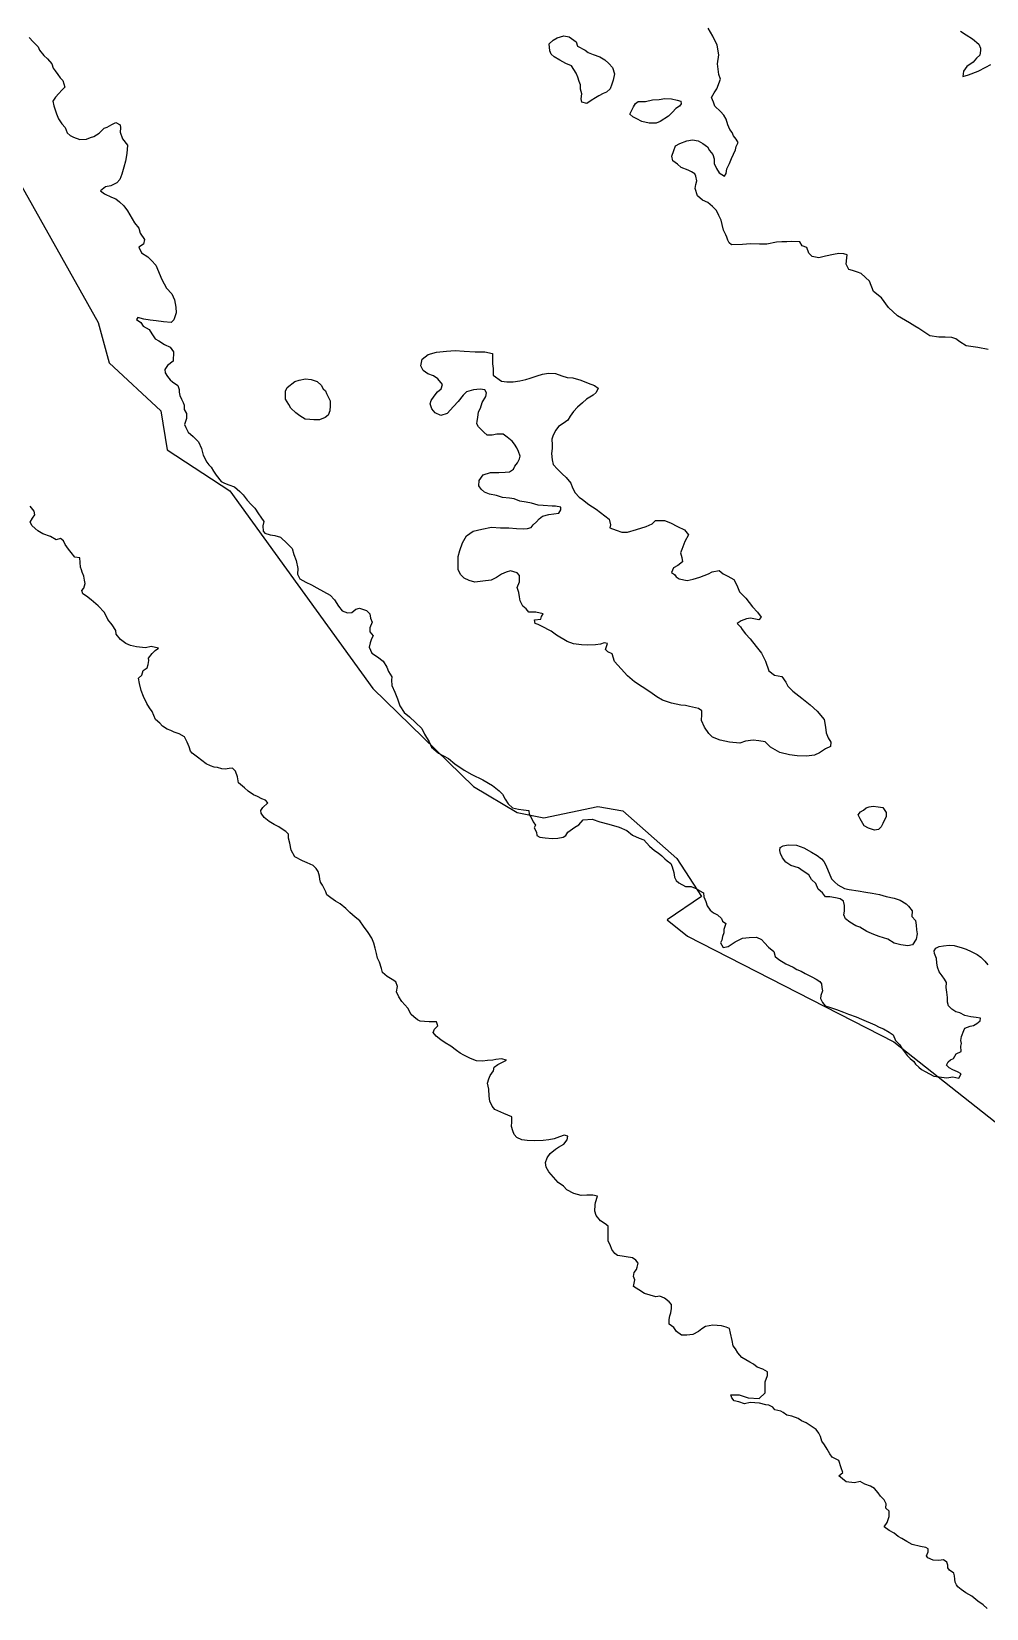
# Model space of a CAD drawing. Header units: metres. Extents: x 13.21 to 19.52, y 42.14 to 46.62.
# Drawn here: x 15.0151 to 15.0996, y 43.9318 to 44.0714 of the extents above; entities that cross this region are included whole.
import ezdxf

# ---------------------------------------------------------------- set-up
doc = ezdxf.new("R2010")
doc.units = ezdxf.units.M
doc.header["$MEASUREMENT"] = 0
doc.layers.add('CESTE', color=5, linetype='Continuous')
doc.layers.add('hr', color=9, linetype='Continuous')

msp = doc.modelspace()

# ---------------------------------------------------------------- linework, layer by layer
at = {"layer": 'CESTE'}
msp.add_lwpolyline([(15.01259, 44.06057), (15.02098, 44.04565), (15.02194, 44.04208), (15.02652, 44.03782), (15.0271, 44.03437), (15.03263, 44.03075), (15.0453, 44.01323), (15.05421, 44.00457), (15.05806, 44.00226), (15.06042, 44.00177), (15.06522, 44.00278), (15.06744, 44.00241), (15.0722, 43.99818), (15.07439, 43.99482), (15.07134, 43.99275), (15.07316, 43.99131), (15.09141, 43.98195), (15.10489, 43.97133)], dxfattribs=at)
at = {"layer": 'hr'}
for points in [[(15.09976, 44.04325), (15.09886, 44.04343), (15.09783, 44.04357), (15.09726, 44.04394), (15.09691, 44.04419), (15.09654, 44.04431), (15.09596, 44.04436), (15.09539, 44.04436), (15.09462, 44.04446), (15.09417, 44.04476), (15.09363, 44.0451), (15.09328, 44.04531), (15.0928, 44.04561), (15.09175, 44.04623), (15.09095, 44.04696), (15.09032, 44.04783), (15.08962, 44.0484), (15.08927, 44.0493), (15.08854, 44.04999), (15.08821, 44.0501), (15.08776, 44.05024), (15.08745, 44.05033), (15.08719, 44.05081), (15.08727, 44.05136), (15.08729, 44.05163), (15.087, 44.05171), (15.08656, 44.05175), (15.08608, 44.05168), (15.08538, 44.05152), (15.08477, 44.05138), (15.0842, 44.05149), (15.08388, 44.05179), (15.08372, 44.05228), (15.08331, 44.05244), (15.08309, 44.05278), (15.08238, 44.05283), (15.08194, 44.0528), (15.08149, 44.0528), (15.08104, 44.05276), (15.08018, 44.05258), (15.07954, 44.05257), (15.07872, 44.0526), (15.07801, 44.05255), (15.07706, 44.05252), (15.07683, 44.05269), (15.07671, 44.05294), (15.07664, 44.05319), (15.07655, 44.05342), (15.07635, 44.05383), (15.07623, 44.05433), (15.07614, 44.05472), (15.07594, 44.05512), (15.07572, 44.05557), (15.07537, 44.05592), (15.07496, 44.05628), (15.07448, 44.05647), (15.07403, 44.05686), (15.07383, 44.05752), (15.0739, 44.05786), (15.07397, 44.05818), (15.0739, 44.05859), (15.07381, 44.0588), (15.07352, 44.05899), (15.0732, 44.05914), (15.0726, 44.05938), (15.07228, 44.05965), (15.07186, 44.05997), (15.07177, 44.06036), (15.07193, 44.06086), (15.07209, 44.06128), (15.07247, 44.06148), (15.0731, 44.06173), (15.07359, 44.06182), (15.0741, 44.06172), (15.07451, 44.06148), (15.07492, 44.06121), (15.07509, 44.06087), (15.0754, 44.06052), (15.0755, 44.06013), (15.0755, 44.05972), (15.07572, 44.05928), (15.07597, 44.0589), (15.07642, 44.0586), (15.07658, 44.05883), (15.07664, 44.05926), (15.07687, 44.05972), (15.07706, 44.06016), (15.07741, 44.06093), (15.07745, 44.06124), (15.07763, 44.06158), (15.07745, 44.06188), (15.07722, 44.06217), (15.0771, 44.06247), (15.0769, 44.06272), (15.07671, 44.06315), (15.07659, 44.06364), (15.07636, 44.064), (15.07608, 44.06432), (15.07557, 44.0648), (15.07544, 44.06515), (15.07528, 44.06556), (15.0755, 44.06597), (15.07575, 44.06632), (15.07608, 44.06719), (15.07594, 44.0676), (15.07582, 44.06856), (15.07592, 44.06935), (15.07579, 44.07021), (15.07541, 44.07101), (15.07499, 44.07171)], [(15.01488, 44.07089), (15.01521, 44.0705), (15.01568, 44.07006), (15.01578, 44.06975), (15.01617, 44.06929), (15.01648, 44.06899), (15.01687, 44.06855), (15.01699, 44.06816), (15.01718, 44.06794), (15.01741, 44.06761), (15.01761, 44.06732), (15.01785, 44.06706), (15.01804, 44.06647), (15.01777, 44.06622), (15.0175, 44.06592), (15.01719, 44.0656), (15.01697, 44.06523), (15.01705, 44.06484), (15.01723, 44.06431), (15.01728, 44.06411), (15.01748, 44.06367), (15.01777, 44.06324), (15.01805, 44.0629), (15.01824, 44.06244), (15.0185, 44.0622), (15.01879, 44.06205), (15.01936, 44.06184), (15.01994, 44.06189), (15.02029, 44.06202), (15.0206, 44.06212), (15.02106, 44.0624), (15.02121, 44.06255), (15.02152, 44.06285), (15.02178, 44.06294), (15.0222, 44.06318), (15.02255, 44.06334), (15.02293, 44.06315), (15.02296, 44.06288), (15.02293, 44.06249), (15.02312, 44.06192), (15.02357, 44.06134), (15.02351, 44.06061), (15.02341, 44.05992), (15.02324, 44.05939), (15.02306, 44.05877), (15.02289, 44.05831), (15.02264, 44.058), (15.02211, 44.05774), (15.02162, 44.05765), (15.02117, 44.05731), (15.02153, 44.05703), (15.02217, 44.05673), (15.02254, 44.0566), (15.02287, 44.05633), (15.02325, 44.05596), (15.02357, 44.05554), (15.02418, 44.05447), (15.02459, 44.05399), (15.02471, 44.05355), (15.02508, 44.053), (15.025, 44.05259), (15.02459, 44.05231), (15.02481, 44.05181), (15.02536, 44.05147), (15.02571, 44.05112), (15.02608, 44.05071), (15.0266, 44.04945), (15.02702, 44.04867), (15.02749, 44.04819), (15.02774, 44.04764), (15.02784, 44.047), (15.02788, 44.0465), (15.02768, 44.04588), (15.02743, 44.04565), (15.02676, 44.04571), (15.02612, 44.04579), (15.02558, 44.04586), (15.02503, 44.04595), (15.0245, 44.0461), (15.02437, 44.04591), (15.02475, 44.04563), (15.02495, 44.04531), (15.0255, 44.04501), (15.02574, 44.04464), (15.02603, 44.0442), (15.02634, 44.04402), (15.02685, 44.0437), (15.02734, 44.04345), (15.02765, 44.04306), (15.02763, 44.04221), (15.02712, 44.04183), (15.02689, 44.04147), (15.02692, 44.04118), (15.02712, 44.04086), (15.02734, 44.04058), (15.02756, 44.0404), (15.02804, 44.04006), (15.02814, 44.03972), (15.02814, 44.03947), (15.0282, 44.03919), (15.02836, 44.03886), (15.02849, 44.03857), (15.02859, 44.03831), (15.02859, 44.03795), (15.0288, 44.03759), (15.0288, 44.03713), (15.02861, 44.0366), (15.02873, 44.03634), (15.02896, 44.03594), (15.02938, 44.03554), (15.02986, 44.03509), (15.03014, 44.03449), (15.03027, 44.03389), (15.03059, 44.03327), (15.03078, 44.03305), (15.03098, 44.03282), (15.03119, 44.03247), (15.03141, 44.03213), (15.03186, 44.03156), (15.03215, 44.03142), (15.03254, 44.03128), (15.03305, 44.03108), (15.03352, 44.03069), (15.03381, 44.03039), (15.03416, 44.02992), (15.03451, 44.02952), (15.03486, 44.0292), (15.03516, 44.0287), (15.03537, 44.02842), (15.03563, 44.02802), (15.03557, 44.02765), (15.03559, 44.02716), (15.03573, 44.02698), (15.0362, 44.02685), (15.03661, 44.02677), (15.03712, 44.02664), (15.0377, 44.02609), (15.03815, 44.02563), (15.03831, 44.02511), (15.0385, 44.02458), (15.03866, 44.02387), (15.03862, 44.02336), (15.03884, 44.02295), (15.03935, 44.02265), (15.03987, 44.02242), (15.04034, 44.02215), (15.04152, 44.02149), (15.04191, 44.02109), (15.04226, 44.02054), (15.04257, 44.02011), (15.04306, 44.01995), (15.04343, 44.01998), (15.04379, 44.02027), (15.04411, 44.02034), (15.04474, 44.02014), (15.04503, 44.01986), (15.04509, 44.01947), (15.04523, 44.0191), (15.04503, 44.01861), (15.04503, 44.01826), (15.04531, 44.0179), (15.04519, 44.01762), (15.04506, 44.01729), (15.04496, 44.01691), (15.04522, 44.01636), (15.0457, 44.01603), (15.04621, 44.01567), (15.04653, 44.01512), (15.04668, 44.01475), (15.04697, 44.01427), (15.04694, 44.01397), (15.04697, 44.01351), (15.04723, 44.0129), (15.04748, 44.01231), (15.04768, 44.0117), (15.04806, 44.01111), (15.04854, 44.01073), (15.04907, 44.01022), (15.04962, 44.00969), (15.04987, 44.00919), (15.05029, 44.0085), (15.05048, 44.00804), (15.0511, 44.0075), (15.05199, 44.00705), (15.05255, 44.00656), (15.05337, 44.00601), (15.05406, 44.00561), (15.05502, 44.00516), (15.0559, 44.00465), (15.05647, 44.00417), (15.05676, 44.00389), (15.05701, 44.00344), (15.05727, 44.00303), (15.05766, 44.00267), (15.05818, 44.00254), (15.05862, 44.00248), (15.0591, 44.00242), (15.05914, 44.00207), (15.0593, 44.0018), (15.05949, 44.00144), (15.0597, 44.00113), (15.05959, 44.0009), (15.05979, 44.00051), (15.0598, 44.00023), (15.06007, 44.00008), (15.06055, 44.00001), (15.06118, 43.99996), (15.06166, 43.99999), (15.06214, 44.00007), (15.06238, 44.00022), (15.06256, 44.00053), (15.06319, 44.00097), (15.06354, 44.00115), (15.06392, 44.0016), (15.0647, 44.00166), (15.06539, 44.00144), (15.06618, 44.00122), (15.06709, 44.00097), (15.06778, 44.00066), (15.06827, 44.00025), (15.06888, 43.99999), (15.06928, 43.99984), (15.0698, 43.99929), (15.07023, 43.9989), (15.07055, 43.99869), (15.07087, 43.99841), (15.07116, 43.99815), (15.07134, 43.99797), (15.07167, 43.99773), (15.0718, 43.99746), (15.07193, 43.99693), (15.07199, 43.99654), (15.07215, 43.99623), (15.07238, 43.99602), (15.07298, 43.99569), (15.07348, 43.9957), (15.07398, 43.99551), (15.0742, 43.99535), (15.07457, 43.99513), (15.07461, 43.99478), (15.07477, 43.99438), (15.07489, 43.99398), (15.07515, 43.9936), (15.07544, 43.99337), (15.07581, 43.99319), (15.07617, 43.99287), (15.07624, 43.99264), (15.07656, 43.99243), (15.07638, 43.99191), (15.07638, 43.9916), (15.07624, 43.99129), (15.0762, 43.99095), (15.07608, 43.99071), (15.07631, 43.9903), (15.07674, 43.9904), (15.07738, 43.99079), (15.07802, 43.99114), (15.07861, 43.9912), (15.07925, 43.99121), (15.0797, 43.99102), (15.07996, 43.99073), (15.08031, 43.99032), (15.0808, 43.98994), (15.08092, 43.9895), (15.08123, 43.98924), (15.08187, 43.98886), (15.0825, 43.98856), (15.08282, 43.98835), (15.08321, 43.98822), (15.08358, 43.98801), (15.08416, 43.98771), (15.08454, 43.9875), (15.08487, 43.98728), (15.08502, 43.9871), (15.08505, 43.98676), (15.08509, 43.98648), (15.08497, 43.98606), (15.08493, 43.98579), (15.08509, 43.98542), (15.08535, 43.98515), (15.08572, 43.98502), (15.08633, 43.98481), (15.08697, 43.98459), (15.08742, 43.98441), (15.08808, 43.98415), (15.08855, 43.98395), (15.08898, 43.98377), (15.08932, 43.98363), (15.08974, 43.98347), (15.09012, 43.98326), (15.0905, 43.98311), (15.09101, 43.98281), (15.09135, 43.98258), (15.09158, 43.98208), (15.09194, 43.98169), (15.09216, 43.98134), (15.09241, 43.98098), (15.0926, 43.98073), (15.09286, 43.98048), (15.09318, 43.98022), (15.09333, 43.97997), (15.09362, 43.9797), (15.09388, 43.97949), (15.09419, 43.97933), (15.09458, 43.97913), (15.09496, 43.9789), (15.09611, 43.97875), (15.09665, 43.97886), (15.09716, 43.97874), (15.09737, 43.97913), (15.09706, 43.97928), (15.09665, 43.97947), (15.09632, 43.97964), (15.09607, 43.97989), (15.09622, 43.98017), (15.09645, 43.98037), (15.0967, 43.98046), (15.09695, 43.98088), (15.09737, 43.98108), (15.09736, 43.98156), (15.0974, 43.98179), (15.09736, 43.98208), (15.0974, 43.98241), (15.09761, 43.98294), (15.09771, 43.98316), (15.09819, 43.98335), (15.09847, 43.9834), (15.09876, 43.98358), (15.09907, 43.98381), (15.0991, 43.98406), (15.09872, 43.98411), (15.09825, 43.98417), (15.0977, 43.98429), (15.09725, 43.98451), (15.0969, 43.98462), (15.09656, 43.98483), (15.09625, 43.98513), (15.09617, 43.98545), (15.09617, 43.98587), (15.09611, 43.98634), (15.09605, 43.98677), (15.09607, 43.98719), (15.09591, 43.98749), (15.09569, 43.9878), (15.09544, 43.98815), (15.0953, 43.98856), (15.09524, 43.98894), (15.09521, 43.98934), (15.09502, 43.98977), (15.09498, 43.99002), (15.09514, 43.99025), (15.09543, 43.99039), (15.09581, 43.99046), (15.09632, 43.99051), (15.09677, 43.99048), (15.09746, 43.99028), (15.09781, 43.99017), (15.09826, 43.98996), (15.0988, 43.98969), (15.09912, 43.98944), (15.09949, 43.98909), (15.09975, 43.98878)], [(15.09732, 44.07144), (15.09783, 44.07111), (15.09838, 44.07075), (15.09895, 44.07029), (15.09908, 44.06995), (15.0991, 44.06972), (15.09902, 44.06931), (15.09873, 44.06905), (15.09844, 44.06871), (15.09787, 44.06832), (15.09758, 44.06791), (15.09754, 44.06743), (15.09803, 44.06758), (15.09889, 44.06789), (15.09955, 44.06825), (15.1, 44.06848)], [(15.09969, 43.93178), (15.09932, 43.93209), (15.09887, 43.93242), (15.09832, 43.93287), (15.09779, 43.93317), (15.09737, 43.93346), (15.09708, 43.93369), (15.09696, 43.93388), (15.09686, 43.9341), (15.09683, 43.93438), (15.0968, 43.93468), (15.09673, 43.9349), (15.09635, 43.93517), (15.09619, 43.93538), (15.09619, 43.93561), (15.09612, 43.93587), (15.09581, 43.93609), (15.09541, 43.93602), (15.0949, 43.93605), (15.09444, 43.93625), (15.09432, 43.93644), (15.09447, 43.9368), (15.09447, 43.93705), (15.09425, 43.93718), (15.09377, 43.93727), (15.09304, 43.93744), (15.09257, 43.93771), (15.09212, 43.93796), (15.09181, 43.93814), (15.09145, 43.93844), (15.09101, 43.93869), (15.09056, 43.93901), (15.09082, 43.93938), (15.09101, 43.93991), (15.09101, 43.94039), (15.09071, 43.94066), (15.09074, 43.94105), (15.09055, 43.94139), (15.09023, 43.94173), (15.09004, 43.94203), (15.0897, 43.9424), (15.08935, 43.9426), (15.08884, 43.94279), (15.08845, 43.94301), (15.08793, 43.9429), (15.08719, 43.94298), (15.08655, 43.94351), (15.0869, 43.94381), (15.08675, 43.94423), (15.08655, 43.94488), (15.08596, 43.94516), (15.08574, 43.94548), (15.08552, 43.94587), (15.08527, 43.94627), (15.08504, 43.9466), (15.08492, 43.94701), (15.08478, 43.94731), (15.08453, 43.94762), (15.08365, 43.94822), (15.08325, 43.9484), (15.08294, 43.9486), (15.08239, 43.94881), (15.08196, 43.9489), (15.08163, 43.94913), (15.08143, 43.94926), (15.08089, 43.94937), (15.08071, 43.94961), (15.08036, 43.94977), (15.08008, 43.94981), (15.07954, 43.94995), (15.07871, 43.95001), (15.07821, 43.9499), (15.0777, 43.95008), (15.07729, 43.95017), (15.07709, 43.95043), (15.077, 43.9507), (15.07772, 43.95068), (15.07853, 43.95044), (15.0795, 43.95038), (15.08002, 43.95088), (15.08004, 43.95143), (15.08004, 43.95183), (15.08023, 43.95242), (15.08023, 43.95272), (15.07981, 43.95297), (15.07933, 43.95313), (15.07899, 43.95342), (15.07866, 43.9536), (15.07831, 43.95379), (15.07796, 43.95399), (15.07762, 43.9544), (15.07739, 43.95477), (15.07721, 43.95503), (15.07711, 43.9555), (15.07695, 43.95614), (15.07687, 43.95657), (15.07659, 43.95669), (15.07615, 43.95681), (15.07539, 43.95687), (15.07475, 43.95674), (15.07443, 43.95653), (15.07412, 43.9563), (15.07361, 43.95605), (15.0731, 43.95597), (15.07262, 43.95597), (15.07217, 43.95629), (15.07193, 43.95666), (15.07154, 43.95696), (15.07154, 43.95737), (15.0716, 43.95769), (15.07167, 43.95796), (15.07175, 43.95833), (15.07173, 43.95868), (15.07153, 43.95893), (15.07112, 43.95924), (15.07071, 43.95942), (15.07035, 43.95936), (15.06984, 43.95953), (15.06934, 43.95967), (15.06883, 43.95998), (15.06837, 43.96029), (15.0685, 43.96088), (15.06836, 43.96118), (15.06844, 43.96152), (15.06863, 43.9618), (15.06869, 43.96201), (15.06879, 43.96235), (15.06859, 43.96263), (15.06828, 43.96283), (15.06771, 43.96292), (15.06736, 43.96296), (15.06695, 43.96303), (15.06673, 43.96321), (15.06646, 43.96356), (15.0663, 43.96397), (15.06614, 43.96431), (15.06612, 43.96457), (15.06612, 43.96486), (15.06614, 43.9652), (15.06614, 43.96562), (15.06586, 43.96583), (15.06545, 43.9661), (15.06508, 43.96656), (15.06496, 43.96696), (15.06499, 43.96751), (15.06502, 43.96772), (15.06517, 43.96829), (15.06476, 43.96836), (15.06423, 43.96838), (15.06375, 43.96834), (15.06308, 43.96852), (15.06248, 43.96886), (15.06216, 43.96916), (15.06171, 43.9695), (15.0613, 43.96998), (15.06088, 43.97044), (15.06065, 43.97084), (15.06057, 43.97128), (15.06072, 43.97169), (15.061, 43.97206), (15.06148, 43.97244), (15.06173, 43.97261), (15.0622, 43.97288), (15.06249, 43.97327), (15.06255, 43.97361), (15.06224, 43.97369), (15.06183, 43.97355), (15.06134, 43.97336), (15.06087, 43.97327), (15.06037, 43.9732), (15.05957, 43.97317), (15.05896, 43.9732), (15.05849, 43.97326), (15.05804, 43.97347), (15.05781, 43.97374), (15.05769, 43.97408), (15.05757, 43.97445), (15.05759, 43.97487), (15.05759, 43.9753), (15.05689, 43.9756), (15.0561, 43.97596), (15.05587, 43.97625), (15.05565, 43.97671), (15.05559, 43.97713), (15.05555, 43.97777), (15.05545, 43.97829), (15.05555, 43.97866), (15.05568, 43.97898), (15.05599, 43.97937), (15.05603, 43.97971), (15.05635, 43.97995), (15.05712, 43.98033), (15.05669, 43.98045), (15.05618, 43.9804), (15.05591, 43.98033), (15.05544, 43.98029), (15.055, 43.98023), (15.05446, 43.98028), (15.05394, 43.98046), (15.05335, 43.98078), (15.05302, 43.98094), (15.05271, 43.98119), (15.0522, 43.98156), (15.05171, 43.98187), (15.0513, 43.98212), (15.05089, 43.98245), (15.05063, 43.98279), (15.05076, 43.98306), (15.05104, 43.98338), (15.05092, 43.98371), (15.05028, 43.98373), (15.04987, 43.98375), (15.04949, 43.98379), (15.04924, 43.98391), (15.04891, 43.98416), (15.04869, 43.98437), (15.0484, 43.98493), (15.04787, 43.98553), (15.04761, 43.98592), (15.04738, 43.98639), (15.04747, 43.98685), (15.04732, 43.98727), (15.047, 43.98747), (15.04655, 43.98773), (15.04616, 43.98809), (15.04607, 43.98843), (15.04587, 43.989), (15.04571, 43.98935), (15.04561, 43.98978), (15.04549, 43.99025), (15.04539, 43.9907), (15.0452, 43.99113), (15.04488, 43.99163), (15.04447, 43.99218), (15.04415, 43.99266), (15.04373, 43.993), (15.04325, 43.99341), (15.0429, 43.99376), (15.04239, 43.99416), (15.04198, 43.99441), (15.04159, 43.99471), (15.04122, 43.99496), (15.04114, 43.99522), (15.04099, 43.99553), (15.04083, 43.99581), (15.04067, 43.99608), (15.04061, 43.99636), (15.04057, 43.99661), (15.04045, 43.99702), (15.04028, 43.99731), (15.04002, 43.99757), (15.03949, 43.9978), (15.03907, 43.99798), (15.0384, 43.99832), (15.03805, 43.99892), (15.03795, 43.99953), (15.03782, 43.99999), (15.03784, 44.00019), (15.03784, 44.00019), (15.03784, 44.00034), (15.0376, 44.00058), (15.03736, 44.00073), (15.03697, 44.001), (15.03656, 44.0012), (15.03613, 44.00147), (15.03566, 44.00182), (15.03541, 44.00221), (15.03537, 44.00244), (15.03556, 44.00269), (15.03599, 44.0031), (15.03579, 44.00334), (15.03548, 44.00347), (15.03509, 44.00368), (15.03474, 44.00383), (15.03427, 44.00416), (15.03394, 44.00444), (15.03341, 44.00489), (15.03331, 44.00542), (15.03314, 44.00592), (15.03286, 44.00617), (15.03257, 44.00615), (15.03222, 44.0061), (15.03194, 44.00613), (15.03155, 44.00624), (15.03126, 44.00628), (15.03091, 44.0064), (15.03053, 44.00658), (15.03015, 44.00686), (15.02977, 44.00715), (15.02929, 44.0075), (15.02916, 44.0077), (15.02903, 44.00807), (15.02887, 44.00849), (15.02862, 44.00896), (15.02815, 44.00922), (15.02772, 44.00938), (15.02741, 44.00953), (15.02709, 44.00963), (15.02668, 44.0099), (15.02643, 44.01018), (15.02606, 44.01049), (15.02575, 44.01119), (15.02553, 44.01153), (15.0253, 44.01192), (15.02498, 44.01254), (15.02477, 44.01306), (15.02463, 44.01368), (15.02454, 44.01414), (15.02483, 44.01441), (15.02496, 44.01482), (15.02531, 44.01506), (15.02539, 44.01536), (15.02547, 44.01572), (15.02543, 44.01593), (15.02576, 44.01634), (15.02601, 44.01659), (15.02632, 44.01682), (15.02566, 44.01696), (15.02517, 44.01684), (15.02438, 44.01693), (15.02384, 44.01703), (15.02342, 44.01723), (15.02295, 44.01758), (15.02256, 44.01806), (15.02253, 44.01838), (15.02221, 44.01888), (15.02183, 44.01936), (15.02154, 44.01997), (15.02098, 44.02056), (15.02036, 44.02108), (15.01995, 44.02142), (15.01963, 44.02163), (15.01953, 44.0219), (15.0197, 44.02213), (15.01982, 44.02252), (15.01978, 44.02282), (15.0197, 44.02319), (15.01956, 44.02353), (15.0195, 44.02375), (15.01941, 44.02399), (15.01937, 44.02438), (15.01934, 44.02482), (15.0189, 44.02488), (15.01858, 44.02527), (15.01835, 44.02556), (15.01806, 44.026), (15.0179, 44.02632), (15.01765, 44.02651), (15.01727, 44.02639), (15.01675, 44.02669), (15.01609, 44.02694), (15.01564, 44.02719), (15.01513, 44.02763), (15.01495, 44.02795), (15.01516, 44.02832), (15.01536, 44.02862), (15.0153, 44.02893), (15.01497, 44.02939)]]:
    msp.add_lwpolyline(points, dxfattribs=at)
for points in [[(15.06341, 44.07011), (15.06408, 44.06976), (15.06437, 44.06956), (15.0648, 44.06937), (15.06538, 44.06916), (15.06583, 44.06891), (15.06618, 44.06857), (15.0665, 44.06822), (15.06669, 44.06767), (15.06656, 44.0671), (15.06646, 44.06674), (15.06631, 44.06632), (15.06599, 44.06605), (15.0657, 44.06591), (15.06531, 44.0657), (15.065, 44.06554), (15.06461, 44.06529), (15.06424, 44.06504), (15.06379, 44.06516), (15.06373, 44.06545), (15.06379, 44.06589), (15.06367, 44.0663), (15.06367, 44.06669), (15.06357, 44.06697), (15.06344, 44.06738), (15.06331, 44.06772), (15.06308, 44.06806), (15.06287, 44.06836), (15.06238, 44.06859), (15.06185, 44.06888), (15.06136, 44.06916), (15.06107, 44.06939), (15.06095, 44.06971), (15.06092, 44.07031), (15.06127, 44.07063), (15.06162, 44.07085), (15.0622, 44.07102), (15.06267, 44.07095), (15.06331, 44.07049), (15.06341, 44.07011)], [(15.06838, 44.06474), (15.06854, 44.06505), (15.06879, 44.0652), (15.06943, 44.06522), (15.07004, 44.06536), (15.07064, 44.06539), (15.07115, 44.06548), (15.07173, 44.06546), (15.07224, 44.06532), (15.07256, 44.06525), (15.07259, 44.06502), (15.07243, 44.06479), (15.07211, 44.06458), (15.07183, 44.06426), (15.07148, 44.0639), (15.07074, 44.06344), (15.07039, 44.06328), (15.06975, 44.0633), (15.06912, 44.06343), (15.06867, 44.06367), (15.06832, 44.06385), (15.06806, 44.06408), (15.06838, 44.06474)], [(15.06176, 44.02876), (15.06195, 44.02907), (15.06193, 44.02929), (15.06148, 44.02938), (15.06117, 44.02938), (15.06037, 44.02945), (15.05992, 44.02947), (15.05934, 44.02965), (15.05887, 44.02975), (15.0583, 44.02981), (15.05781, 44.03004), (15.0574, 44.03009), (15.05676, 44.03016), (15.05625, 44.03032), (15.05562, 44.03043), (15.05517, 44.03062), (15.05488, 44.03089), (15.05469, 44.03118), (15.05472, 44.03164), (15.05507, 44.03215), (15.0557, 44.03235), (15.05644, 44.03235), (15.05701, 44.03238), (15.0574, 44.03241), (15.05775, 44.03266), (15.05788, 44.03291), (15.0581, 44.03323), (15.05829, 44.03358), (15.05835, 44.0338), (15.0582, 44.03423), (15.05804, 44.03454), (15.05784, 44.03486), (15.05763, 44.03513), (15.05718, 44.03549), (15.05683, 44.03577), (15.05626, 44.03575), (15.05587, 44.03568), (15.05542, 44.03568), (15.05511, 44.03593), (15.05482, 44.03622), (15.05466, 44.03641), (15.0545, 44.03667), (15.05454, 44.03692), (15.0546, 44.03723), (15.05466, 44.03772), (15.05482, 44.03806), (15.05497, 44.03856), (15.0553, 44.0391), (15.05536, 44.03941), (15.0552, 44.03969), (15.05479, 44.03974), (15.05421, 44.03969), (15.05358, 44.0395), (15.05329, 44.0392), (15.05284, 44.03866), (15.05243, 44.0382), (15.05188, 44.03758), (15.05131, 44.0374), (15.05081, 44.03765), (15.05052, 44.03799), (15.05038, 44.03845), (15.05045, 44.03875), (15.05073, 44.03913), (15.05102, 44.0395), (15.05135, 44.03978), (15.05147, 44.04014), (15.05106, 44.04067), (15.05067, 44.04093), (15.05016, 44.04109), (15.04975, 44.0414), (15.04953, 44.04182), (15.04965, 44.04239), (15.0502, 44.04281), (15.05092, 44.04303), (15.05182, 44.04312), (15.05258, 44.04317), (15.05338, 44.0431), (15.05434, 44.04304), (15.0552, 44.04306), (15.05588, 44.04289), (15.05588, 44.04244), (15.0559, 44.04198), (15.05594, 44.04157), (15.05596, 44.04098), (15.0567, 44.04045), (15.05715, 44.04038), (15.05772, 44.04038), (15.05832, 44.04047), (15.05883, 44.04059), (15.05922, 44.04072), (15.05983, 44.04093), (15.06031, 44.04106), (15.06084, 44.04116), (15.06148, 44.04114), (15.06203, 44.04093), (15.0625, 44.04077), (15.06299, 44.04073), (15.06371, 44.04054), (15.06435, 44.04027), (15.06492, 44.04006), (15.06524, 44.03984), (15.06508, 44.03944), (15.06479, 44.03922), (15.06422, 44.03885), (15.06387, 44.03852), (15.06342, 44.03814), (15.06305, 44.03775), (15.06276, 44.03734), (15.06257, 44.03701), (15.06215, 44.03669), (15.06173, 44.03644), (15.06149, 44.03612), (15.06126, 44.03568), (15.06113, 44.03531), (15.06116, 44.03481), (15.06116, 44.03449), (15.0611, 44.03405), (15.06116, 44.03349), (15.06126, 44.03307), (15.06164, 44.03266), (15.06205, 44.03224), (15.0624, 44.03193), (15.06281, 44.03142), (15.06298, 44.03101), (15.0632, 44.03055), (15.06355, 44.03018), (15.06387, 44.02996), (15.06441, 44.02954), (15.06508, 44.02911), (15.06623, 44.02822), (15.06633, 44.02773), (15.06627, 44.02746), (15.06684, 44.02725), (15.06734, 44.02709), (15.06785, 44.02709), (15.06865, 44.02732), (15.06948, 44.02758), (15.07002, 44.02783), (15.07031, 44.02812), (15.07111, 44.02812), (15.07164, 44.02792), (15.07228, 44.02757), (15.07289, 44.0273), (15.07324, 44.02684), (15.07293, 44.02625), (15.07264, 44.02554), (15.07254, 44.02524), (15.07266, 44.02485), (15.07272, 44.02444), (15.07231, 44.02414), (15.0719, 44.02391), (15.07174, 44.02352), (15.072, 44.02333), (15.07216, 44.02313), (15.07241, 44.02295), (15.07311, 44.02281), (15.07366, 44.02293), (15.07423, 44.02309), (15.07502, 44.0234), (15.07534, 44.02357), (15.07595, 44.02368), (15.0763, 44.02339), (15.07671, 44.02318), (15.07725, 44.02288), (15.07751, 44.02238), (15.07776, 44.02181), (15.07833, 44.02123), (15.07891, 44.02048), (15.07935, 44.02), (15.07968, 44.01956), (15.07948, 44.01931), (15.07872, 44.01947), (15.07837, 44.0194), (15.07789, 44.01924), (15.07754, 44.01898), (15.07785, 44.01871), (15.07798, 44.01846), (15.0783, 44.01809), (15.07869, 44.01762), (15.07922, 44.01695), (15.07971, 44.01637), (15.08006, 44.01567), (15.08034, 44.0148), (15.08085, 44.01441), (15.08149, 44.01431), (15.08186, 44.01381), (15.08203, 44.01345), (15.08247, 44.01299), (15.08327, 44.01239), (15.08401, 44.0118), (15.08464, 44.01122), (15.08525, 44.01049), (15.08537, 44.0098), (15.08544, 44.00932), (15.08562, 44.00886), (15.08585, 44.00847), (15.08582, 44.00811), (15.08537, 44.00788), (15.08484, 44.00753), (15.08439, 44.00732), (15.08369, 44.00723), (15.08285, 44.00726), (15.08218, 44.00737), (15.08132, 44.00758), (15.0805, 44.00804), (15.08002, 44.0085), (15.07947, 44.0086), (15.07896, 44.00865), (15.0783, 44.00856), (15.07779, 44.0084), (15.07687, 44.00849), (15.07603, 44.00867), (15.07537, 44.00892), (15.07505, 44.00925), (15.07466, 44.0098), (15.07438, 44.01039), (15.07441, 44.01094), (15.07442, 44.01126), (15.07413, 44.01147), (15.07333, 44.01165), (15.07298, 44.01172), (15.07256, 44.01177), (15.07173, 44.01195), (15.07094, 44.0122), (15.07043, 44.0125), (15.06983, 44.01293), (15.06915, 44.01339), (15.06846, 44.01382), (15.06785, 44.01436), (15.06727, 44.01499), (15.06668, 44.01563), (15.06648, 44.0163), (15.06609, 44.01648), (15.06588, 44.01669), (15.06607, 44.01721), (15.06578, 44.01728), (15.06546, 44.01717), (15.06502, 44.0171), (15.06428, 44.01706), (15.06377, 44.0171), (15.06307, 44.01719), (15.0625, 44.0174), (15.06154, 44.01795), (15.06109, 44.01831), (15.06023, 44.01877), (15.05994, 44.01891), (15.05966, 44.01898), (15.0596, 44.01932), (15.06016, 44.01939), (15.06023, 44.01962), (15.06036, 44.01985), (15.05972, 44.02001), (15.05912, 44.02001), (15.05886, 44.02028), (15.05857, 44.02054), (15.05835, 44.02099), (15.05829, 44.02134), (15.05823, 44.02175), (15.05806, 44.02218), (15.05829, 44.02269), (15.05829, 44.02324), (15.05807, 44.02347), (15.05749, 44.02365), (15.05711, 44.02353), (15.05669, 44.02337), (15.05624, 44.02307), (15.05577, 44.02282), (15.05503, 44.02273), (15.05431, 44.02266), (15.05382, 44.0228), (15.05338, 44.023), (15.05306, 44.02333), (15.05284, 44.02376), (15.05284, 44.02491), (15.053, 44.02546), (15.05323, 44.02613), (15.05358, 44.02674), (15.05418, 44.02718), (15.05494, 44.02734), (15.0558, 44.02752), (15.0566, 44.02746), (15.05733, 44.02746), (15.05801, 44.02741), (15.05861, 44.02738), (15.05899, 44.02741), (15.0593, 44.0275), (15.0595, 44.02773), (15.05979, 44.028), (15.06002, 44.02826), (15.06033, 44.02849), (15.06088, 44.02865), (15.06176, 44.02876)], [(15.03757, 44.03885), (15.03757, 44.03956), (15.0377, 44.0399), (15.03839, 44.04041), (15.03878, 44.04055), (15.03932, 44.04066), (15.03983, 44.04061), (15.04038, 44.04042), (15.04073, 44.04009), (15.04091, 44.03977), (15.04111, 44.03959), (15.0412, 44.03936), (15.04136, 44.03901), (15.04153, 44.0387), (15.04152, 44.03828), (15.04149, 44.03782), (15.04134, 44.03744), (15.04107, 44.03723), (15.04056, 44.03702), (15.04006, 44.03702), (15.03973, 44.03705), (15.03929, 44.03709), (15.03884, 44.03737), (15.03849, 44.03766), (15.03804, 44.03805), (15.03786, 44.03839), (15.03757, 44.03885)], [(15.08845, 44.00169), (15.08827, 44.00204), (15.08846, 44.00231), (15.08872, 44.00245), (15.08897, 44.00266), (15.08925, 44.00277), (15.08958, 44.00281), (15.09002, 44.00275), (15.09044, 44.0027), (15.09073, 44.00227), (15.09075, 44.00187), (15.09056, 44.00156), (15.09046, 44.00128), (15.0903, 44.00098), (15.09005, 44.00075), (15.0897, 44.0007), (15.08919, 44.00087), (15.08878, 44.00109), (15.08845, 44.00169)], [(15.0859, 43.99639), (15.08619, 43.99609), (15.08645, 43.99586), (15.08705, 43.99552), (15.08747, 43.99543), (15.08826, 43.99532), (15.08893, 43.99519), (15.0895, 43.99511), (15.09014, 43.99501), (15.09074, 43.99482), (15.09144, 43.99468), (15.09198, 43.9945), (15.0925, 43.99418), (15.09272, 43.99395), (15.09303, 43.99355), (15.09302, 43.99304), (15.09335, 43.9927), (15.09341, 43.99227), (15.09343, 43.99187), (15.09349, 43.99151), (15.09339, 43.99105), (15.09308, 43.99055), (15.09265, 43.99045), (15.09205, 43.99055), (15.09144, 43.99068), (15.09088, 43.99104), (15.09012, 43.99127), (15.08965, 43.99145), (15.08904, 43.99173), (15.0884, 43.99209), (15.08805, 43.99223), (15.08751, 43.99255), (15.08713, 43.99285), (15.087, 43.99319), (15.08706, 43.99351), (15.08706, 43.99401), (15.08696, 43.9944), (15.08667, 43.9946), (15.08626, 43.99469), (15.08575, 43.99478), (15.08538, 43.9948), (15.08509, 43.99515), (15.08473, 43.99547), (15.08452, 43.99596), (15.08413, 43.99633), (15.08388, 43.99674), (15.08338, 43.99705), (15.08299, 43.99737), (15.08231, 43.99757), (15.08187, 43.99787), (15.08155, 43.99823), (15.08139, 43.99862), (15.08132, 43.9989), (15.08136, 43.99917), (15.08161, 43.99931), (15.08206, 43.9994), (15.08281, 43.99936), (15.08345, 43.99912), (15.08412, 43.99875), (15.08463, 43.99845), (15.08501, 43.99815), (15.08521, 43.99792), (15.08539, 43.9976), (15.0859, 43.99639)]]:
    msp.add_lwpolyline(points, close=True, dxfattribs=at)

doc.saveas('drawing.dxf')
